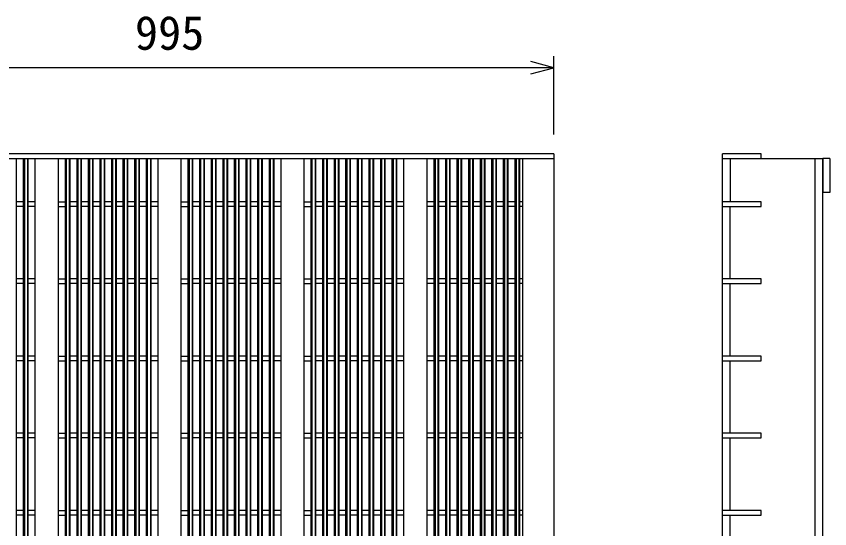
# Model space of a CAD drawing. Units: millimetres, scale not verified. Extents: x -33600 to 33600, y -11880 to 11880.
# Drawn here: x -12312 to -11258, y -7345 to -6681 of the extents above; entities that cross this region are included whole.
import ezdxf
from ezdxf.enums import TextEntityAlignment as Align

# ---------------------------------------------------------------- set-up
doc = ezdxf.new("R2010")
doc.units = ezdxf.units.MM
doc.header["$LTSCALE"] = 40
doc.layers.add('0-0_DIM', color=7, linetype='Continuous', lineweight=25)
doc.layers.add('0-2_HATCH', color=6, linetype='Continuous', lineweight=25)
doc.styles.add('ＭＳ ゴシック', font='')
doc.styles.get('ＭＳ ゴシック').set_extended_font_data('MS Gothic')

msp = doc.modelspace()

# ---------------------------------------------------------------- linework, layer by layer
at = {"layer": '0-0_DIM'}
for p, q in [((-11615.84, -6833.78), (-11615.84, -6732.19)), ((-11615.84, -6747.19), (-12610.84, -6747.19))]:
    msp.add_line(p, q, dxfattribs=at)
msp.add_lwpolyline([(-11645.84, -6755.23), (-11615.84, -6747.19), (-11645.84, -6739.15)], dxfattribs=at)
at = {"layer": '0-2_HATCH'}
for p, q in [((-11615.84, -6859), (-12610.84, -6859)), ((-12610.84, -6865), (-11615.84, -6865)), ((-12311.59, -7883), (-12311.59, -6865)), ((-12302.59, -7883), (-12302.59, -6865)), ((-12301.59, -6865), (-12301.59, -7883)), ((-12297.59, -6865), (-12297.59, -7883)), ((-12296.59, -7883), (-12296.59, -6865)), ((-12287.51, -7883), (-12287.51, -6865)), ((-12257.51, -7883), (-12257.51, -6865)), ((-12248.43, -7883), (-12248.43, -6865)), ((-12247.43, -6865), (-12247.43, -7883)), ((-12243.43, -6865), (-12243.43, -7883)), ((-12242.43, -7883), (-12242.43, -6865)), ((-12233.43, -7883), (-12233.43, -6865)), ((-12232.43, -6865), (-12232.43, -7883)), ((-12228.43, -6865), (-12228.43, -7883)), ((-12227.43, -7883), (-12227.43, -6865)), ((-12218.43, -7883), (-12218.43, -6865)), ((-12217.43, -6865), (-12217.43, -7883)), ((-12213.43, -6865), (-12213.43, -7883)), ((-12212.43, -7883), (-12212.43, -6865)), ((-12203.43, -7883), (-12203.43, -6865)), ((-12202.43, -6865), (-12202.43, -7883)), ((-12198.43, -6865), (-12198.43, -7883)), ((-12197.43, -7883), (-12197.43, -6865)), ((-12188.43, -7883), (-12188.43, -6865)), ((-12187.43, -6865), (-12187.43, -7883)), ((-12183.43, -6865), (-12183.43, -7883)), ((-12182.43, -7883), (-12182.43, -6865)), ((-12173.43, -7883), (-12173.43, -6865)), ((-12172.43, -6865), (-12172.43, -7883)), ((-12168.43, -6865), (-12168.43, -7883)), ((-12167.43, -7883), (-12167.43, -6865)), ((-12158.43, -7883), (-12158.43, -6865)), ((-12157.43, -6865), (-12157.43, -7883)), ((-12153.43, -6865), (-12153.43, -7883)), ((-12152.43, -7883), (-12152.43, -6865)), ((-12143.43, -7883), (-12143.43, -6865)), ((-12142.43, -6865), (-12142.43, -7883)), ((-12138.43, -6865), (-12138.43, -7883)), ((-12137.43, -7883), (-12137.43, -6865)), ((-12128.34, -7883), (-12128.34, -6865)), ((-12098.34, -7883), (-12098.34, -6865)), ((-12089.26, -7883), (-12089.26, -6865)), ((-12088.26, -6865), (-12088.26, -7883)), ((-12084.26, -6865), (-12084.26, -7883)), ((-12083.26, -7883), (-12083.26, -6865)), ((-12074.26, -7883), (-12074.26, -6865)), ((-12073.26, -6865), (-12073.26, -7883)), ((-12069.26, -6865), (-12069.26, -7883)), ((-12068.26, -7883), (-12068.26, -6865)), ((-12059.26, -7883), (-12059.26, -6865)), ((-12058.26, -6865), (-12058.26, -7883)), ((-12054.26, -6865), (-12054.26, -7883)), ((-12053.26, -7883), (-12053.26, -6865)), ((-12044.26, -7883), (-12044.26, -6865)), ((-12043.26, -6865), (-12043.26, -7883)), ((-12039.26, -6865), (-12039.26, -7883)), ((-12038.26, -7883), (-12038.26, -6865)), ((-12029.26, -7883), (-12029.26, -6865)), ((-12028.26, -6865), (-12028.26, -7883)), ((-12024.26, -6865), (-12024.26, -7883)), ((-12023.26, -7883), (-12023.26, -6865)), ((-12014.26, -7883), (-12014.26, -6865)), ((-12013.26, -6865), (-12013.26, -7883)), ((-12009.26, -6865), (-12009.26, -7883)), ((-12008.26, -7883), (-12008.26, -6865)), ((-11999.26, -7883), (-11999.26, -6865)), ((-11998.26, -6865), (-11998.26, -7883)), ((-11994.26, -6865), (-11994.26, -7883)), ((-11993.26, -7883), (-11993.26, -6865)), ((-11984.26, -7883), (-11984.26, -6865)), ((-11983.26, -6865), (-11983.26, -7883)), ((-11979.26, -6865), (-11979.26, -7883)), ((-11978.26, -7883), (-11978.26, -6865)), ((-11969.18, -7883), (-11969.18, -6865)), ((-11939.18, -7883), (-11939.18, -6865)), ((-11930.09, -7883), (-11930.09, -6865)), ((-11929.09, -6865), (-11929.09, -7883)), ((-11925.09, -6865), (-11925.09, -7883)), ((-11924.09, -7883), (-11924.09, -6865)), ((-11915.09, -7883), (-11915.09, -6865)), ((-11914.09, -6865), (-11914.09, -7883)), ((-11910.09, -6865), (-11910.09, -7883)), ((-11909.09, -7883), (-11909.09, -6865)), ((-11900.09, -7883), (-11900.09, -6865)), ((-11899.09, -6865), (-11899.09, -7883)), ((-11895.09, -6865), (-11895.09, -7883)), ((-11894.09, -7883), (-11894.09, -6865)), ((-11885.09, -7883), (-11885.09, -6865)), ((-11884.09, -6865), (-11884.09, -7883)), ((-11880.09, -6865), (-11880.09, -7883)), ((-11879.09, -7883), (-11879.09, -6865)), ((-11870.09, -7883), (-11870.09, -6865)), ((-11869.09, -6865), (-11869.09, -7883)), ((-11865.09, -6865), (-11865.09, -7883)), ((-11864.09, -7883), (-11864.09, -6865)), ((-11855.09, -7883), (-11855.09, -6865)), ((-11854.09, -6865), (-11854.09, -7883)), ((-11850.09, -6865), (-11850.09, -7883)), ((-11849.09, -7883), (-11849.09, -6865)), ((-11840.09, -7883), (-11840.09, -6865)), ((-11839.09, -6865), (-11839.09, -7883)), ((-11835.09, -6865), (-11835.09, -7883)), ((-11834.09, -7883), (-11834.09, -6865)), ((-11825.09, -7883), (-11825.09, -6865)), ((-11824.09, -6865), (-11824.09, -7883)), ((-11820.09, -6865), (-11820.09, -7883)), ((-11819.09, -7883), (-11819.09, -6865)), ((-11810.01, -7883), (-11810.01, -6865)), ((-11780.01, -7883), (-11780.01, -6865)), ((-11770.93, -7883), (-11770.93, -6865)), ((-11769.73, -6865), (-11769.73, -7883)), ((-11766.13, -6865), (-11766.13, -7883)), ((-11764.93, -7883), (-11764.93, -6865)), ((-11755.93, -7883), (-11755.93, -6865)), ((-11754.73, -6865), (-11754.73, -7883)), ((-11751.13, -6865), (-11751.13, -7883)), ((-11749.93, -7883), (-11749.93, -6865)), ((-11740.93, -7883), (-11740.93, -6865)), ((-11739.73, -6865), (-11739.73, -7883)), ((-11736.13, -6865), (-11736.13, -7883)), ((-11734.93, -7883), (-11734.93, -6865)), ((-11725.93, -7883), (-11725.93, -6865)), ((-11724.73, -6865), (-11724.73, -7883)), ((-11721.13, -6865), (-11721.13, -7883)), ((-11719.93, -7883), (-11719.93, -6865)), ((-11710.93, -7883), (-11710.93, -6865)), ((-11709.73, -6865), (-11709.73, -7883)), ((-11706.13, -6865), (-11706.13, -7883)), ((-11704.93, -7883), (-11704.93, -6865)), ((-11695.93, -7883), (-11695.93, -6865)), ((-11694.73, -6865), (-11694.73, -7883)), ((-11691.13, -6865), (-11691.13, -7883)), ((-11689.93, -7883), (-11689.93, -6865)), ((-11680.93, -7883), (-11680.93, -6865)), ((-11679.73, -6865), (-11679.73, -7883)), ((-11676.13, -6865), (-11676.13, -7883)), ((-11674.93, -7883), (-11674.93, -6865)), ((-11665.93, -7883), (-11665.93, -6865)), ((-11664.73, -6865), (-11664.73, -7883)), ((-11661.13, -6865), (-11661.13, -7883)), ((-11659.93, -7883), (-11659.93, -6865)), ((-11655.84, -7883), (-11655.84, -6865)), ((-11615.84, -6859), (-11615.84, -7889)), ((-11397.5, -7889), (-11397.5, -6859)), ((-11397.5, -6865), (-11267.5, -6865)), ((-11387.5, -6865), (-11387.5, -6921)), ((-11277.5, -7883), (-11277.5, -6865)), ((-11267.5, -7883), (-11267.5, -6865)), ((-11258.5, -6865), (-11267.5, -6865)), ((-11267.5, -6865), (-11267.5, -6909)), ((-11258.5, -6865), (-11258.5, -6909)), ((-11258.5, -6909), (-11267.5, -6909)), ((-12302.59, -6921), (-12311.59, -6921)), ((-12287.51, -6921), (-12296.59, -6921)), ((-12257.51, -6921), (-12248.43, -6921)), ((-12233.43, -6921), (-12242.43, -6921)), ((-12218.43, -6921), (-12227.43, -6921)), ((-12203.43, -6921), (-12212.43, -6921)), ((-12188.43, -6921), (-12197.43, -6921)), ((-12173.43, -6921), (-12182.43, -6921)), ((-12158.43, -6921), (-12167.43, -6921)), ((-12143.43, -6921), (-12152.43, -6921)), ((-12128.34, -6921), (-12137.43, -6921)), ((-12098.34, -6921), (-12089.26, -6921)), ((-12074.26, -6921), (-12083.26, -6921)), ((-12059.26, -6921), (-12068.26, -6921)), ((-12044.26, -6921), (-12053.26, -6921)), ((-12029.26, -6921), (-12038.26, -6921)), ((-12014.26, -6921), (-12023.26, -6921)), ((-11999.26, -6921), (-12008.26, -6921)), ((-11984.26, -6921), (-11993.26, -6921)), ((-11969.18, -6921), (-11978.26, -6921)), ((-11939.18, -6921), (-11930.09, -6921)), ((-11915.09, -6921), (-11924.09, -6921)), ((-11900.09, -6921), (-11909.09, -6921)), ((-11885.09, -6921), (-11894.09, -6921)), ((-11870.09, -6921), (-11879.09, -6921)), ((-11855.09, -6921), (-11864.09, -6921)), ((-11840.09, -6921), (-11849.09, -6921)), ((-11825.09, -6921), (-11834.09, -6921)), ((-11810.01, -6921), (-11819.09, -6921)), ((-11770.93, -6921), (-11780.01, -6921)), ((-11755.93, -6921), (-11764.93, -6921)), ((-11740.93, -6921), (-11749.93, -6921)), ((-11725.93, -6921), (-11734.93, -6921)), ((-11710.93, -6921), (-11719.93, -6921)), ((-11695.93, -6921), (-11704.93, -6921)), ((-11680.93, -6921), (-11689.93, -6921)), ((-11665.93, -6921), (-11674.93, -6921)), ((-11655.84, -6921), (-11659.93, -6921)), ((-12302.59, -6927), (-12311.59, -6927)), ((-12287.51, -6927), (-12296.59, -6927)), ((-12257.51, -6927), (-12248.43, -6927)), ((-12233.43, -6927), (-12242.43, -6927)), ((-12218.43, -6927), (-12227.43, -6927)), ((-12203.43, -6927), (-12212.43, -6927)), ((-12188.43, -6927), (-12197.43, -6927)), ((-12173.43, -6927), (-12182.43, -6927)), ((-12158.43, -6927), (-12167.43, -6927)), ((-12143.43, -6927), (-12152.43, -6927)), ((-12128.34, -6927), (-12137.43, -6927)), ((-12098.34, -6927), (-12089.26, -6927)), ((-12074.26, -6927), (-12083.26, -6927)), ((-12059.26, -6927), (-12068.26, -6927)), ((-12044.26, -6927), (-12053.26, -6927)), ((-12029.26, -6927), (-12038.26, -6927)), ((-12014.26, -6927), (-12023.26, -6927)), ((-11999.26, -6927), (-12008.26, -6927)), ((-11984.26, -6927), (-11993.26, -6927)), ((-11969.18, -6927), (-11978.26, -6927)), ((-11939.18, -6927), (-11930.09, -6927)), ((-11915.09, -6927), (-11924.09, -6927)), ((-11900.09, -6927), (-11909.09, -6927)), ((-11885.09, -6927), (-11894.09, -6927)), ((-11870.09, -6927), (-11879.09, -6927)), ((-11855.09, -6927), (-11864.09, -6927)), ((-11840.09, -6927), (-11849.09, -6927)), ((-11825.09, -6927), (-11834.09, -6927)), ((-11810.01, -6927), (-11819.09, -6927)), ((-11770.93, -6927), (-11780.01, -6927)), ((-11755.93, -6927), (-11764.93, -6927)), ((-11740.93, -6927), (-11749.93, -6927)), ((-11725.93, -6927), (-11734.93, -6927)), ((-11710.93, -6927), (-11719.93, -6927)), ((-11695.93, -6927), (-11704.93, -6927)), ((-11680.93, -6927), (-11689.93, -6927)), ((-11665.93, -6927), (-11674.93, -6927)), ((-11655.84, -6927), (-11659.93, -6927)), ((-11387.5, -7021), (-11387.5, -6927)), ((-12302.59, -7021), (-12311.59, -7021)), ((-12302.59, -7027), (-12311.59, -7027)), ((-12287.51, -7021), (-12296.59, -7021)), ((-12287.51, -7027), (-12296.59, -7027)), ((-12257.51, -7021), (-12248.43, -7021)), ((-12257.51, -7027), (-12248.43, -7027)), ((-12233.43, -7021), (-12242.43, -7021)), ((-12233.43, -7027), (-12242.43, -7027)), ((-12218.43, -7021), (-12227.43, -7021)), ((-12218.43, -7027), (-12227.43, -7027)), ((-12203.43, -7021), (-12212.43, -7021)), ((-12203.43, -7027), (-12212.43, -7027)), ((-12188.43, -7021), (-12197.43, -7021)), ((-12188.43, -7027), (-12197.43, -7027)), ((-12173.43, -7021), (-12182.43, -7021)), ((-12173.43, -7027), (-12182.43, -7027)), ((-12158.43, -7021), (-12167.43, -7021)), ((-12158.43, -7027), (-12167.43, -7027)), ((-12143.43, -7021), (-12152.43, -7021)), ((-12143.43, -7027), (-12152.43, -7027)), ((-12128.34, -7021), (-12137.43, -7021)), ((-12128.34, -7027), (-12137.43, -7027)), ((-12098.34, -7021), (-12089.26, -7021)), ((-12098.34, -7027), (-12089.26, -7027)), ((-12074.26, -7021), (-12083.26, -7021)), ((-12074.26, -7027), (-12083.26, -7027)), ((-12059.26, -7021), (-12068.26, -7021)), ((-12059.26, -7027), (-12068.26, -7027)), ((-12044.26, -7021), (-12053.26, -7021)), ((-12044.26, -7027), (-12053.26, -7027)), ((-12029.26, -7021), (-12038.26, -7021)), ((-12029.26, -7027), (-12038.26, -7027)), ((-12014.26, -7021), (-12023.26, -7021)), ((-12014.26, -7027), (-12023.26, -7027)), ((-11999.26, -7021), (-12008.26, -7021)), ((-11999.26, -7027), (-12008.26, -7027)), ((-11984.26, -7021), (-11993.26, -7021)), ((-11984.26, -7027), (-11993.26, -7027)), ((-11969.18, -7021), (-11978.26, -7021)), ((-11969.18, -7027), (-11978.26, -7027)), ((-11939.18, -7021), (-11930.09, -7021)), ((-11939.18, -7027), (-11930.09, -7027)), ((-11915.09, -7021), (-11924.09, -7021)), ((-11915.09, -7027), (-11924.09, -7027)), ((-11900.09, -7021), (-11909.09, -7021)), ((-11900.09, -7027), (-11909.09, -7027)), ((-11885.09, -7021), (-11894.09, -7021)), ((-11885.09, -7027), (-11894.09, -7027)), ((-11870.09, -7021), (-11879.09, -7021)), ((-11870.09, -7027), (-11879.09, -7027)), ((-11855.09, -7021), (-11864.09, -7021)), ((-11855.09, -7027), (-11864.09, -7027)), ((-11840.09, -7021), (-11849.09, -7021)), ((-11840.09, -7027), (-11849.09, -7027)), ((-11825.09, -7021), (-11834.09, -7021)), ((-11825.09, -7027), (-11834.09, -7027)), ((-11810.01, -7021), (-11819.09, -7021)), ((-11810.01, -7027), (-11819.09, -7027)), ((-11770.93, -7021), (-11780.01, -7021)), ((-11770.93, -7027), (-11780.01, -7027)), ((-11755.93, -7021), (-11764.93, -7021)), ((-11755.93, -7027), (-11764.93, -7027)), ((-11740.93, -7021), (-11749.93, -7021)), ((-11740.93, -7027), (-11749.93, -7027)), ((-11725.93, -7021), (-11734.93, -7021)), ((-11725.93, -7027), (-11734.93, -7027)), ((-11710.93, -7021), (-11719.93, -7021)), ((-11710.93, -7027), (-11719.93, -7027)), ((-11695.93, -7021), (-11704.93, -7021)), ((-11695.93, -7027), (-11704.93, -7027)), ((-11680.93, -7021), (-11689.93, -7021)), ((-11680.93, -7027), (-11689.93, -7027)), ((-11665.93, -7021), (-11674.93, -7021)), ((-11665.93, -7027), (-11674.93, -7027)), ((-11655.84, -7021), (-11659.93, -7021)), ((-11655.84, -7027), (-11659.93, -7027)), ((-11347.5, -7021), (-11397.5, -7021)), ((-11397.5, -7027), (-11347.5, -7027)), ((-11387.5, -7121), (-11387.5, -7027)), ((-11347.5, -7027), (-11347.5, -7021)), ((-12302.59, -7121), (-12311.59, -7121)), ((-12287.51, -7121), (-12296.59, -7121)), ((-12257.51, -7121), (-12248.43, -7121)), ((-12233.43, -7121), (-12242.43, -7121)), ((-12218.43, -7121), (-12227.43, -7121)), ((-12203.43, -7121), (-12212.43, -7121)), ((-12188.43, -7121), (-12197.43, -7121)), ((-12173.43, -7121), (-12182.43, -7121)), ((-12158.43, -7121), (-12167.43, -7121)), ((-12143.43, -7121), (-12152.43, -7121)), ((-12128.34, -7121), (-12137.43, -7121)), ((-12098.34, -7121), (-12089.26, -7121)), ((-12074.26, -7121), (-12083.26, -7121)), ((-12059.26, -7121), (-12068.26, -7121)), ((-12044.26, -7121), (-12053.26, -7121)), ((-12029.26, -7121), (-12038.26, -7121)), ((-12014.26, -7121), (-12023.26, -7121)), ((-11999.26, -7121), (-12008.26, -7121)), ((-11984.26, -7121), (-11993.26, -7121)), ((-11969.18, -7121), (-11978.26, -7121)), ((-11939.18, -7121), (-11930.09, -7121)), ((-11915.09, -7121), (-11924.09, -7121)), ((-11900.09, -7121), (-11909.09, -7121)), ((-11885.09, -7121), (-11894.09, -7121)), ((-11870.09, -7121), (-11879.09, -7121)), ((-11855.09, -7121), (-11864.09, -7121)), ((-11840.09, -7121), (-11849.09, -7121)), ((-11825.09, -7121), (-11834.09, -7121)), ((-11810.01, -7121), (-11819.09, -7121)), ((-11770.93, -7121), (-11780.01, -7121)), ((-11755.93, -7121), (-11764.93, -7121)), ((-11740.93, -7121), (-11749.93, -7121)), ((-11725.93, -7121), (-11734.93, -7121)), ((-11710.93, -7121), (-11719.93, -7121)), ((-11695.93, -7121), (-11704.93, -7121)), ((-11680.93, -7121), (-11689.93, -7121)), ((-11665.93, -7121), (-11674.93, -7121)), ((-11655.84, -7121), (-11659.93, -7121)), ((-11347.5, -7121), (-11397.5, -7121)), ((-11347.5, -7127), (-11347.5, -7121)), ((-12302.59, -7127), (-12311.59, -7127)), ((-12287.51, -7127), (-12296.59, -7127)), ((-12257.51, -7127), (-12248.43, -7127)), ((-12233.43, -7127), (-12242.43, -7127)), ((-12218.43, -7127), (-12227.43, -7127)), ((-12203.43, -7127), (-12212.43, -7127)), ((-12188.43, -7127), (-12197.43, -7127)), ((-12173.43, -7127), (-12182.43, -7127)), ((-12158.43, -7127), (-12167.43, -7127)), ((-12143.43, -7127), (-12152.43, -7127)), ((-12128.34, -7127), (-12137.43, -7127)), ((-12098.34, -7127), (-12089.26, -7127)), ((-12074.26, -7127), (-12083.26, -7127)), ((-12059.26, -7127), (-12068.26, -7127)), ((-12044.26, -7127), (-12053.26, -7127)), ((-12029.26, -7127), (-12038.26, -7127)), ((-12014.26, -7127), (-12023.26, -7127)), ((-11999.26, -7127), (-12008.26, -7127)), ((-11984.26, -7127), (-11993.26, -7127)), ((-11969.18, -7127), (-11978.26, -7127)), ((-11939.18, -7127), (-11930.09, -7127)), ((-11915.09, -7127), (-11924.09, -7127)), ((-11900.09, -7127), (-11909.09, -7127)), ((-11885.09, -7127), (-11894.09, -7127)), ((-11870.09, -7127), (-11879.09, -7127)), ((-11855.09, -7127), (-11864.09, -7127)), ((-11840.09, -7127), (-11849.09, -7127)), ((-11825.09, -7127), (-11834.09, -7127)), ((-11810.01, -7127), (-11819.09, -7127)), ((-11770.93, -7127), (-11780.01, -7127)), ((-11755.93, -7127), (-11764.93, -7127)), ((-11740.93, -7127), (-11749.93, -7127)), ((-11725.93, -7127), (-11734.93, -7127)), ((-11710.93, -7127), (-11719.93, -7127)), ((-11695.93, -7127), (-11704.93, -7127)), ((-11680.93, -7127), (-11689.93, -7127)), ((-11665.93, -7127), (-11674.93, -7127)), ((-11655.84, -7127), (-11659.93, -7127)), ((-11397.5, -7127), (-11347.5, -7127)), ((-11387.5, -7221), (-11387.5, -7127)), ((-12302.59, -7221), (-12311.59, -7221)), ((-12302.59, -7227), (-12311.59, -7227)), ((-12287.51, -7221), (-12296.59, -7221)), ((-12287.51, -7227), (-12296.59, -7227)), ((-12257.51, -7221), (-12248.43, -7221)), ((-12257.51, -7227), (-12248.43, -7227)), ((-12233.43, -7221), (-12242.43, -7221)), ((-12233.43, -7227), (-12242.43, -7227)), ((-12218.43, -7221), (-12227.43, -7221)), ((-12218.43, -7227), (-12227.43, -7227)), ((-12203.43, -7221), (-12212.43, -7221)), ((-12203.43, -7227), (-12212.43, -7227)), ((-12188.43, -7221), (-12197.43, -7221)), ((-12188.43, -7227), (-12197.43, -7227)), ((-12173.43, -7221), (-12182.43, -7221)), ((-12173.43, -7227), (-12182.43, -7227)), ((-12158.43, -7221), (-12167.43, -7221)), ((-12158.43, -7227), (-12167.43, -7227)), ((-12143.43, -7221), (-12152.43, -7221)), ((-12143.43, -7227), (-12152.43, -7227)), ((-12128.34, -7221), (-12137.43, -7221)), ((-12128.34, -7227), (-12137.43, -7227)), ((-12098.34, -7221), (-12089.26, -7221)), ((-12098.34, -7227), (-12089.26, -7227)), ((-12074.26, -7221), (-12083.26, -7221)), ((-12074.26, -7227), (-12083.26, -7227)), ((-12059.26, -7221), (-12068.26, -7221)), ((-12059.26, -7227), (-12068.26, -7227)), ((-12044.26, -7221), (-12053.26, -7221)), ((-12044.26, -7227), (-12053.26, -7227)), ((-12029.26, -7221), (-12038.26, -7221)), ((-12029.26, -7227), (-12038.26, -7227)), ((-12014.26, -7221), (-12023.26, -7221)), ((-12014.26, -7227), (-12023.26, -7227)), ((-11999.26, -7221), (-12008.26, -7221)), ((-11999.26, -7227), (-12008.26, -7227)), ((-11984.26, -7221), (-11993.26, -7221)), ((-11984.26, -7227), (-11993.26, -7227)), ((-11969.18, -7221), (-11978.26, -7221)), ((-11969.18, -7227), (-11978.26, -7227)), ((-11939.18, -7221), (-11930.09, -7221)), ((-11939.18, -7227), (-11930.09, -7227)), ((-11915.09, -7221), (-11924.09, -7221)), ((-11915.09, -7227), (-11924.09, -7227)), ((-11900.09, -7221), (-11909.09, -7221)), ((-11900.09, -7227), (-11909.09, -7227)), ((-11885.09, -7221), (-11894.09, -7221)), ((-11885.09, -7227), (-11894.09, -7227)), ((-11870.09, -7221), (-11879.09, -7221)), ((-11870.09, -7227), (-11879.09, -7227)), ((-11855.09, -7221), (-11864.09, -7221)), ((-11855.09, -7227), (-11864.09, -7227)), ((-11840.09, -7221), (-11849.09, -7221)), ((-11840.09, -7227), (-11849.09, -7227)), ((-11825.09, -7221), (-11834.09, -7221)), ((-11825.09, -7227), (-11834.09, -7227)), ((-11810.01, -7221), (-11819.09, -7221)), ((-11810.01, -7227), (-11819.09, -7227)), ((-11770.93, -7221), (-11780.01, -7221)), ((-11770.93, -7227), (-11780.01, -7227)), ((-11755.93, -7221), (-11764.93, -7221)), ((-11755.93, -7227), (-11764.93, -7227)), ((-11740.93, -7221), (-11749.93, -7221)), ((-11740.93, -7227), (-11749.93, -7227)), ((-11725.93, -7221), (-11734.93, -7221)), ((-11725.93, -7227), (-11734.93, -7227)), ((-11710.93, -7221), (-11719.93, -7221)), ((-11710.93, -7227), (-11719.93, -7227)), ((-11695.93, -7221), (-11704.93, -7221)), ((-11695.93, -7227), (-11704.93, -7227)), ((-11680.93, -7221), (-11689.93, -7221)), ((-11680.93, -7227), (-11689.93, -7227)), ((-11665.93, -7221), (-11674.93, -7221)), ((-11665.93, -7227), (-11674.93, -7227)), ((-11655.84, -7221), (-11659.93, -7221)), ((-11655.84, -7227), (-11659.93, -7227)), ((-11347.5, -7221), (-11397.5, -7221)), ((-11397.5, -7227), (-11347.5, -7227)), ((-11387.5, -7321), (-11387.5, -7227)), ((-11347.5, -7227), (-11347.5, -7221)), ((-12302.59, -7321), (-12311.59, -7321)), ((-12287.51, -7321), (-12296.59, -7321)), ((-12257.51, -7321), (-12248.43, -7321)), ((-12233.43, -7321), (-12242.43, -7321)), ((-12218.43, -7321), (-12227.43, -7321)), ((-12203.43, -7321), (-12212.43, -7321)), ((-12188.43, -7321), (-12197.43, -7321)), ((-12173.43, -7321), (-12182.43, -7321)), ((-12158.43, -7321), (-12167.43, -7321)), ((-12143.43, -7321), (-12152.43, -7321)), ((-12128.34, -7321), (-12137.43, -7321)), ((-12098.34, -7321), (-12089.26, -7321)), ((-12074.26, -7321), (-12083.26, -7321)), ((-12059.26, -7321), (-12068.26, -7321)), ((-12044.26, -7321), (-12053.26, -7321)), ((-12029.26, -7321), (-12038.26, -7321)), ((-12014.26, -7321), (-12023.26, -7321)), ((-11999.26, -7321), (-12008.26, -7321)), ((-11984.26, -7321), (-11993.26, -7321)), ((-11969.18, -7321), (-11978.26, -7321)), ((-11939.18, -7321), (-11930.09, -7321)), ((-11915.09, -7321), (-11924.09, -7321)), ((-11900.09, -7321), (-11909.09, -7321)), ((-11885.09, -7321), (-11894.09, -7321)), ((-11870.09, -7321), (-11879.09, -7321)), ((-11855.09, -7321), (-11864.09, -7321)), ((-11840.09, -7321), (-11849.09, -7321)), ((-11825.09, -7321), (-11834.09, -7321)), ((-11810.01, -7321), (-11819.09, -7321)), ((-11770.93, -7321), (-11780.01, -7321)), ((-11755.93, -7321), (-11764.93, -7321)), ((-11740.93, -7321), (-11749.93, -7321)), ((-11725.93, -7321), (-11734.93, -7321)), ((-11710.93, -7321), (-11719.93, -7321)), ((-11695.93, -7321), (-11704.93, -7321)), ((-11680.93, -7321), (-11689.93, -7321)), ((-11665.93, -7321), (-11674.93, -7321)), ((-11655.84, -7321), (-11659.93, -7321)), ((-12302.59, -7327), (-12311.59, -7327)), ((-12287.51, -7327), (-12296.59, -7327)), ((-12257.51, -7327), (-12248.43, -7327)), ((-12233.43, -7327), (-12242.43, -7327)), ((-12218.43, -7327), (-12227.43, -7327)), ((-12203.43, -7327), (-12212.43, -7327)), ((-12188.43, -7327), (-12197.43, -7327)), ((-12173.43, -7327), (-12182.43, -7327)), ((-12158.43, -7327), (-12167.43, -7327)), ((-12143.43, -7327), (-12152.43, -7327)), ((-12128.34, -7327), (-12137.43, -7327)), ((-12098.34, -7327), (-12089.26, -7327)), ((-12074.26, -7327), (-12083.26, -7327)), ((-12059.26, -7327), (-12068.26, -7327)), ((-12044.26, -7327), (-12053.26, -7327)), ((-12029.26, -7327), (-12038.26, -7327)), ((-12014.26, -7327), (-12023.26, -7327)), ((-11999.26, -7327), (-12008.26, -7327)), ((-11984.26, -7327), (-11993.26, -7327)), ((-11969.18, -7327), (-11978.26, -7327)), ((-11939.18, -7327), (-11930.09, -7327)), ((-11915.09, -7327), (-11924.09, -7327)), ((-11900.09, -7327), (-11909.09, -7327)), ((-11885.09, -7327), (-11894.09, -7327)), ((-11870.09, -7327), (-11879.09, -7327)), ((-11855.09, -7327), (-11864.09, -7327)), ((-11840.09, -7327), (-11849.09, -7327)), ((-11825.09, -7327), (-11834.09, -7327)), ((-11810.01, -7327), (-11819.09, -7327)), ((-11770.93, -7327), (-11780.01, -7327)), ((-11755.93, -7327), (-11764.93, -7327)), ((-11740.93, -7327), (-11749.93, -7327)), ((-11725.93, -7327), (-11734.93, -7327)), ((-11710.93, -7327), (-11719.93, -7327)), ((-11695.93, -7327), (-11704.93, -7327)), ((-11680.93, -7327), (-11689.93, -7327)), ((-11665.93, -7327), (-11674.93, -7327)), ((-11655.84, -7327), (-11659.93, -7327)), ((-11387.5, -7421), (-11387.5, -7327))]:
    msp.add_line(p, q, dxfattribs=at)
for points in [[(-11347.5, -6865), (-11347.5, -6859), (-11397.5, -6859)], [(-11397.5, -6927), (-11347.5, -6927), (-11347.5, -6921), (-11397.5, -6921)], [(-11397.5, -7327), (-11347.5, -7327), (-11347.5, -7321), (-11397.5, -7321)]]:
    msp.add_lwpolyline(points, dxfattribs=at)

# ---------------------------------------------------------------- texts
at = {"layer": '0-0_DIM', "style": 'ＭＳ ゴシック'}
msp.add_text('995', height=43.99, dxfattribs=at).set_placement((-12158.34, -6737.19), align=Align.BOTTOM_LEFT)

doc.saveas('drawing.dxf')
